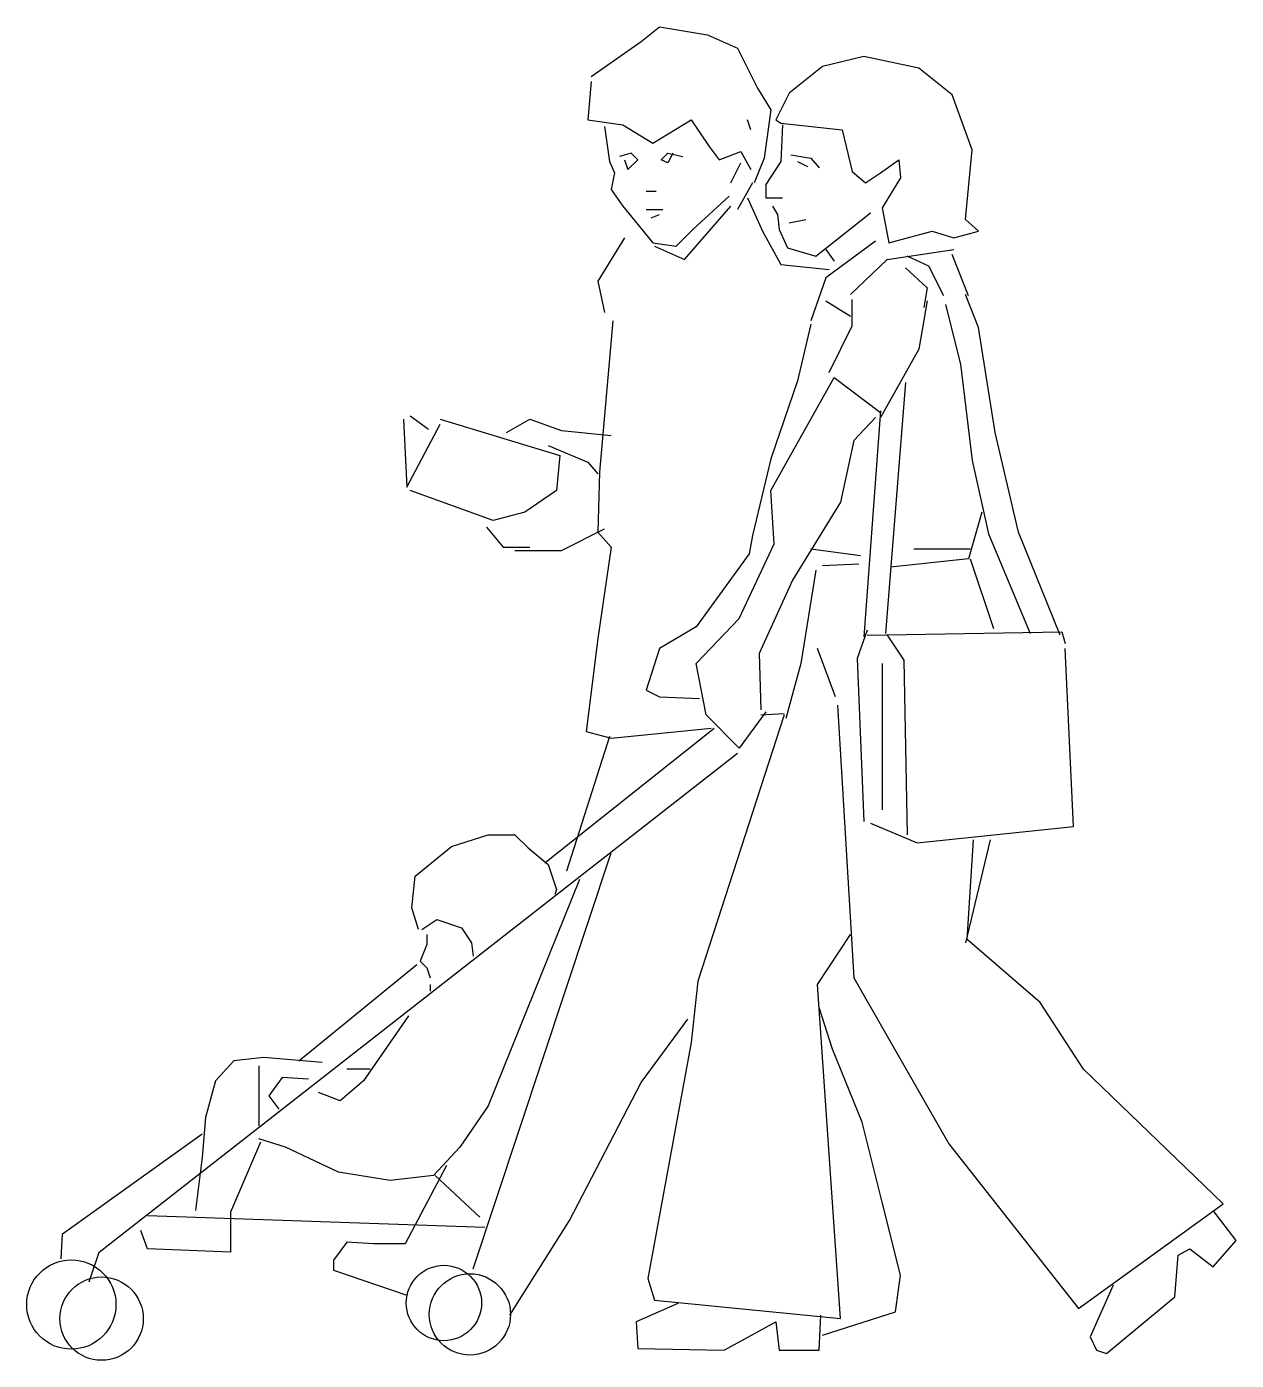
# Model space of a CAD drawing. Header units: millimetres. Extents: x -1531.95 to -1530.4, y 1865.93 to 1867.64.
import ezdxf

# ---------------------------------------------------------------- set-up
doc = ezdxf.new("R2010")
doc.units = ezdxf.units.MM
doc.header["$LTSCALE"] = 10
doc.layers.add('Humanos', color=2, linetype='Continuous')

msp = doc.modelspace()

# ---------------------------------------------------------------- linework, layer by layer
at = {"layer": 'Humanos'}
for p, q in [((-1531.1619, 1867.6172), (-1531.1385, 1867.6363)), ((-1531.1385, 1867.6363), (-1531.0768, 1867.6257)), ((-1531.2257, 1867.5725), (-1531.1619, 1867.6172)), ((-1531.0768, 1867.6257), (-1531.0385, 1867.6087)), ((-1531.0385, 1867.6087), (-1531.013, 1867.5576)), ((-1530.8768, 1867.598), (-1530.93, 1867.5853)), ((-1530.8066, 1867.5831), (-1530.8768, 1867.598)), ((-1530.93, 1867.5853), (-1530.9725, 1867.5512)), ((-1530.7641, 1867.5491), (-1530.8066, 1867.5831)), ((-1531.2257, 1867.5661), (-1531.23, 1867.5172)), ((-1531.013, 1867.5576), (-1530.9959, 1867.5299)), ((-1530.9725, 1867.5512), (-1530.9896, 1867.5172)), ((-1530.7385, 1867.4789), (-1530.7641, 1867.5491)), ((-1530.9959, 1867.5299), (-1531.0045, 1867.4682)), ((-1531.23, 1867.5172), (-1531.1853, 1867.5108)), ((-1531.2087, 1867.5087), (-1531.2023, 1867.464)), ((-1531.1853, 1867.5108), (-1531.147, 1867.4874)), ((-1531.147, 1867.4874), (-1531.0981, 1867.5172)), ((-1531.0981, 1867.5172), (-1531.0747, 1867.4831)), ((-1531.0215, 1867.5044), (-1531.0257, 1867.5172)), ((-1530.9896, 1867.5172), (-1530.9832, 1867.5129)), ((-1530.9832, 1867.5129), (-1530.9045, 1867.5044)), ((-1530.981, 1867.5108), (-1530.9832, 1867.464)), ((-1530.9045, 1867.5044), (-1530.8917, 1867.4512)), ((-1531.1746, 1867.4746), (-1531.1895, 1867.4704)), ((-1531.1661, 1867.4661), (-1531.1746, 1867.4746)), ((-1531.1364, 1867.4661), (-1531.1278, 1867.4746)), ((-1531.1278, 1867.4746), (-1531.1087, 1867.4704)), ((-1531.1215, 1867.4746), (-1531.1278, 1867.4619)), ((-1531.0747, 1867.4831), (-1531.0619, 1867.4661)), ((-1531.0619, 1867.4661), (-1531.0342, 1867.4768)), ((-1531.0342, 1867.4768), (-1531.0215, 1867.4534)), ((-1530.9704, 1867.4725), (-1530.9449, 1867.4682)), ((-1530.747, 1867.3895), (-1530.7385, 1867.4789)), ((-1531.2023, 1867.464), (-1531.1959, 1867.4491)), ((-1531.1832, 1867.4661), (-1531.1789, 1867.4534)), ((-1531.1789, 1867.4534), (-1531.1661, 1867.4661)), ((-1531.1278, 1867.4619), (-1531.1364, 1867.4661)), ((-1531.047, 1867.4363), (-1531.0342, 1867.4619)), ((-1531.0045, 1867.4682), (-1531.0172, 1867.4363)), ((-1530.9832, 1867.464), (-1531.0023, 1867.4342)), ((-1530.9619, 1867.464), (-1530.9491, 1867.4576)), ((-1530.9449, 1867.4682), (-1530.9342, 1867.4555)), ((-1530.8555, 1867.4491), (-1530.8321, 1867.4661)), ((-1530.8321, 1867.4661), (-1530.83, 1867.4427)), ((-1531.1959, 1867.4491), (-1531.2002, 1867.4278)), ((-1530.8917, 1867.4512), (-1530.8747, 1867.4363)), ((-1530.8747, 1867.4363), (-1530.8555, 1867.4491)), ((-1530.83, 1867.4427), (-1530.8534, 1867.4044)), ((-1531.2002, 1867.4278), (-1531.1853, 1867.4066)), ((-1531.1555, 1867.4257), (-1531.1427, 1867.4257)), ((-1531.0193, 1867.4363), (-1531.0385, 1867.4023)), ((-1531.0023, 1867.4342), (-1531.0023, 1867.4172)), ((-1531.1853, 1867.4066), (-1531.147, 1867.3597)), ((-1531.1066, 1867.3385), (-1531.047, 1867.4066)), ((-1531.0959, 1867.3768), (-1531.0491, 1867.4193)), ((-1531.0257, 1867.4172), (-1531.0066, 1867.3746)), ((-1531.0023, 1867.4172), (-1530.981, 1867.4172)), ((-1530.9938, 1867.4066), (-1530.9874, 1867.3959)), ((-1530.8534, 1867.4044), (-1530.8449, 1867.3597)), ((-1531.1555, 1867.4023), (-1531.1342, 1867.4023)), ((-1531.1491, 1867.3917), (-1531.1385, 1867.3959)), ((-1530.9874, 1867.3959), (-1530.9853, 1867.3768)), ((-1530.9725, 1867.3853), (-1530.9513, 1867.3895)), ((-1530.9385, 1867.3427), (-1530.8683, 1867.398)), ((-1530.73, 1867.3746), (-1530.747, 1867.3895)), ((-1531.1172, 1867.3555), (-1531.0959, 1867.3768)), ((-1531.0066, 1867.3746), (-1530.9832, 1867.3321)), ((-1530.9853, 1867.3768), (-1530.9747, 1867.3534)), ((-1530.8449, 1867.3597), (-1530.7896, 1867.3746)), ((-1530.7896, 1867.3746), (-1530.7619, 1867.3661)), ((-1530.7619, 1867.3661), (-1530.73, 1867.3746)), ((-1531.1832, 1867.3661), (-1531.2172, 1867.3108)), ((-1531.147, 1867.3597), (-1531.1172, 1867.3555)), ((-1531.1449, 1867.3555), (-1531.1066, 1867.3385)), ((-1530.9747, 1867.3534), (-1530.9385, 1867.3427)), ((-1530.8619, 1867.3619), (-1530.9257, 1867.3151)), ((-1530.9257, 1867.3512), (-1530.9151, 1867.3363)), ((-1530.8938, 1867.2938), (-1530.847, 1867.3385)), ((-1530.847, 1867.3385), (-1530.7619, 1867.3512)), ((-1530.7938, 1867.33), (-1530.8215, 1867.3427)), ((-1530.7428, 1867.2917), (-1530.7641, 1867.3449)), ((-1530.9832, 1867.3321), (-1530.9215, 1867.3257)), ((-1530.8236, 1867.3278), (-1530.796, 1867.3023)), ((-1530.7747, 1867.2917), (-1530.7938, 1867.33)), ((-1531.2172, 1867.3108), (-1531.2087, 1867.2704)), ((-1530.9257, 1867.3151), (-1530.9449, 1867.2598)), ((-1530.796, 1867.3023), (-1530.8002, 1867.2768)), ((-1530.9257, 1867.2853), (-1530.8938, 1867.2661)), ((-1530.8917, 1867.2534), (-1530.8917, 1867.2874)), ((-1530.796, 1867.2853), (-1530.8066, 1867.2236)), ((-1530.73, 1867.2513), (-1530.747, 1867.2938)), ((-1530.7726, 1867.281), (-1530.7534, 1867.2045)), ((-1531.198, 1867.2598), (-1531.2151, 1867.0662)), ((-1530.9449, 1867.2555), (-1530.9619, 1867.1832)), ((-1530.9215, 1867.1938), (-1530.8917, 1867.2534)), ((-1530.7087, 1867.1172), (-1530.73, 1867.2513)), ((-1530.8066, 1867.2236), (-1530.8555, 1867.1364)), ((-1530.7534, 1867.2045), (-1530.7385, 1867.0811)), ((-1530.9959, 1867.0428), (-1530.9151, 1867.1874)), ((-1530.9619, 1867.1832), (-1530.9959, 1867.0832)), ((-1530.9151, 1867.1874), (-1530.8555, 1867.1428)), ((-1530.8236, 1867.181), (-1530.8492, 1866.8598)), ((-1531.4661, 1867.1342), (-1531.4618, 1867.047)), ((-1531.4576, 1867.1385), (-1531.4342, 1867.1215)), ((-1531.4193, 1867.1342), (-1531.2661, 1867.0874)), ((-1531.3342, 1867.1172), (-1531.3044, 1867.1342)), ((-1531.3044, 1867.1342), (-1531.264, 1867.1194)), ((-1530.8619, 1867.1364), (-1530.8896, 1867.1066)), ((-1530.8555, 1867.1449), (-1530.8768, 1866.8556)), ((-1531.4618, 1867.047), (-1531.4193, 1867.1279)), ((-1531.264, 1867.1194), (-1531.2002, 1867.113)), ((-1530.679, 1866.9896), (-1530.7087, 1867.1172)), ((-1531.281, 1867.1002), (-1531.23, 1867.0789)), ((-1530.8896, 1867.1066), (-1530.9066, 1867.0279)), ((-1531.2661, 1867.0874), (-1531.2704, 1867.0428)), ((-1530.9959, 1867.0832), (-1531.0193, 1866.9853)), ((-1530.7385, 1867.0811), (-1530.7173, 1866.9875)), ((-1531.23, 1867.0789), (-1531.2172, 1867.064)), ((-1531.2151, 1867.0662), (-1531.2172, 1866.9896)), ((-1531.3512, 1867.0045), (-1531.4576, 1867.0428)), ((-1531.2704, 1867.0428), (-1531.3108, 1867.0151)), ((-1530.9917, 1866.9747), (-1530.9959, 1867.0428)), ((-1531.3108, 1867.0151), (-1531.3512, 1867.0045)), ((-1530.9066, 1867.0279), (-1530.9683, 1866.9279)), ((-1530.7258, 1867.0151), (-1530.7428, 1866.9555)), ((-1531.3597, 1866.996), (-1531.3385, 1866.9704)), ((-1531.264, 1866.9662), (-1531.2087, 1866.9938)), ((-1531.2172, 1866.9896), (-1531.2002, 1866.9704)), ((-1531.0193, 1866.9853), (-1531.0236, 1866.9619)), ((-1530.7173, 1866.9875), (-1530.6641, 1866.8598)), ((-1530.6258, 1866.8577), (-1530.679, 1866.9896)), ((-1531.3385, 1866.9704), (-1531.3044, 1866.9704)), ((-1531.3236, 1866.9662), (-1531.264, 1866.9662)), ((-1531.2002, 1866.9704), (-1531.2172, 1866.8534)), ((-1531.0236, 1866.9619), (-1531.0917, 1866.8683)), ((-1531.0364, 1866.879), (-1530.9917, 1866.9747)), ((-1530.9449, 1866.9683), (-1530.8811, 1866.9598)), ((-1530.813, 1866.9683), (-1530.7407, 1866.9683)), ((-1530.93, 1866.947), (-1530.8832, 1866.9492)), ((-1530.7428, 1866.9555), (-1530.8428, 1866.9449)), ((-1530.7407, 1866.9555), (-1530.7109, 1866.8662)), ((-1530.9683, 1866.9279), (-1531.0108, 1866.8343)), ((-1530.9385, 1866.9407), (-1530.9576, 1866.8215)), ((-1531.0917, 1866.8215), (-1531.0364, 1866.879)), ((-1531.0917, 1866.8683), (-1531.1385, 1866.8407)), ((-1530.8726, 1866.8641), (-1530.8853, 1866.8279)), ((-1530.8726, 1866.8577), (-1530.6236, 1866.8619)), ((-1530.6236, 1866.8619), (-1530.6194, 1866.847)), ((-1531.2172, 1866.8534), (-1531.2321, 1866.7343)), ((-1530.847, 1866.8577), (-1530.8257, 1866.8258)), ((-1531.1385, 1866.8407), (-1531.1555, 1866.7875)), ((-1531.0108, 1866.8343), (-1531.0087, 1866.762)), ((-1530.913, 1866.779), (-1530.9364, 1866.8407)), ((-1530.8853, 1866.8279), (-1530.8768, 1866.6194)), ((-1530.8257, 1866.8258), (-1530.8215, 1866.6024)), ((-1530.6088, 1866.613), (-1530.6194, 1866.8407)), ((-1531.0789, 1866.7556), (-1531.0917, 1866.8215)), ((-1530.9576, 1866.8215), (-1530.9768, 1866.7513)), ((-1530.8534, 1866.8215), (-1530.8534, 1866.6343)), ((-1531.1555, 1866.7875), (-1531.1385, 1866.779)), ((-1531.1385, 1866.779), (-1531.0874, 1866.7768)), ((-1530.9789, 1866.7556), (-1531.0895, 1866.4152)), ((-1531.0364, 1866.713), (-1531.0789, 1866.7556)), ((-1531.0023, 1866.7598), (-1531.0364, 1866.713)), ((-1531.0087, 1866.7556), (-1530.9789, 1866.7577)), ((-1530.9108, 1866.7683), (-1530.8896, 1866.4194)), ((-1531.2853, 1866.5662), (-1531.0683, 1866.7386)), ((-1531.2002, 1866.7258), (-1531.0725, 1866.7386)), ((-1531.2023, 1866.7279), (-1531.2576, 1866.5556)), ((-1531.2321, 1866.7343), (-1531.2002, 1866.7258)), ((-1531.8554, 1866.0684), (-1531.0385, 1866.7066)), ((-1531.4044, 1866.5875), (-1531.3576, 1866.6024)), ((-1531.3576, 1866.6024), (-1531.3236, 1866.6024)), ((-1531.3236, 1866.6024), (-1531.3065, 1866.5854)), ((-1530.8683, 1866.6173), (-1530.8087, 1866.5918)), ((-1530.8087, 1866.5918), (-1530.6088, 1866.613)), ((-1531.4512, 1866.5492), (-1531.4044, 1866.5875)), ((-1531.3065, 1866.5854), (-1531.281, 1866.5641)), ((-1530.7151, 1866.596), (-1530.747, 1866.4641)), ((-1530.7449, 1866.4684), (-1530.7364, 1866.596)), ((-1531.3767, 1866.0471), (-1531.2002, 1866.579)), ((-1531.281, 1866.5641), (-1531.2704, 1866.5322)), ((-1531.4555, 1866.5088), (-1531.4512, 1866.5492)), ((-1531.2406, 1866.545), (-1531.3576, 1866.2556)), ((-1531.2704, 1866.5322), (-1531.2725, 1866.5258)), ((-1531.447, 1866.4811), (-1531.4555, 1866.5088)), ((-1531.4427, 1866.4811), (-1531.4235, 1866.4939)), ((-1531.4235, 1866.4939), (-1531.3916, 1866.4833)), ((-1531.3916, 1866.4833), (-1531.3789, 1866.4641)), ((-1531.4363, 1866.4748), (-1531.4363, 1866.462)), ((-1530.9364, 1866.4109), (-1530.8938, 1866.4748)), ((-1530.6513, 1866.3875), (-1530.7449, 1866.4684)), ((-1531.4363, 1866.462), (-1531.4448, 1866.4407)), ((-1531.3789, 1866.4641), (-1531.3767, 1866.4471)), ((-1531.6001, 1866.3131), (-1531.4491, 1866.4365)), ((-1531.4448, 1866.4407), (-1531.4363, 1866.4322)), ((-1531.4363, 1866.4322), (-1531.4321, 1866.4194)), ((-1531.0895, 1866.4152), (-1531.0981, 1866.3365)), ((-1530.8896, 1866.4194), (-1530.7683, 1866.2067)), ((-1531.4321, 1866.4109), (-1531.4321, 1866.4024)), ((-1530.9066, 1865.9833), (-1530.9364, 1866.4109)), ((-1530.9172, 1866.328), (-1530.9342, 1866.3811)), ((-1530.596, 1866.3024), (-1530.6513, 1866.3875)), ((-1531.4597, 1866.3705), (-1531.5172, 1866.2875)), ((-1531.1619, 1866.2854), (-1531.1023, 1866.3663)), ((-1531.0981, 1866.3365), (-1531.1534, 1866.0344)), ((-1531.6831, 1866.3131), (-1531.7065, 1866.2875)), ((-1531.6448, 1866.3173), (-1531.6831, 1866.3131)), ((-1531.5703, 1866.3109), (-1531.6448, 1866.3173)), ((-1530.8789, 1866.2344), (-1530.9172, 1866.328)), ((-1531.6512, 1866.3067), (-1531.6512, 1866.2301)), ((-1531.5086, 1866.3024), (-1531.5384, 1866.3024)), ((-1530.4173, 1866.1301), (-1530.596, 1866.3024)), ((-1531.7065, 1866.2875), (-1531.7193, 1866.2407)), ((-1531.6214, 1866.2918), (-1531.6384, 1866.2684)), ((-1531.5874, 1866.2897), (-1531.6214, 1866.2918)), ((-1531.5172, 1866.2875), (-1531.5469, 1866.262)), ((-1531.2534, 1866.1088), (-1531.1619, 1866.2854)), ((-1531.6384, 1866.2684), (-1531.6257, 1866.2514)), ((-1531.5469, 1866.262), (-1531.5746, 1866.2726)), ((-1531.3576, 1866.2556), (-1531.3938, 1866.2024)), ((-1531.7193, 1866.2407), (-1531.7235, 1866.1897)), ((-1530.8534, 1866.1322), (-1530.8789, 1866.2344)), ((-1531.9022, 1866.0918), (-1531.7235, 1866.2195)), ((-1531.6171, 1866.2024), (-1531.6512, 1866.2131)), ((-1531.6491, 1866.2088), (-1531.6873, 1866.1195)), ((-1531.5491, 1866.1705), (-1531.6171, 1866.2024)), ((-1531.3938, 1866.2024), (-1531.4278, 1866.1663)), ((-1530.7683, 1866.2067), (-1530.6024, 1865.9961)), ((-1531.7235, 1866.1897), (-1531.732, 1866.1216)), ((-1531.4108, 1866.179), (-1531.464, 1866.0791)), ((-1531.4831, 1866.1599), (-1531.5491, 1866.1705)), ((-1531.4278, 1866.1663), (-1531.4831, 1866.1599)), ((-1531.3682, 1866.1131), (-1531.4257, 1866.1663)), ((-1530.83, 1866.0386), (-1530.8534, 1866.1322)), ((-1530.6024, 1865.9961), (-1530.4173, 1866.1301)), ((-1531.7937, 1866.1152), (-1531.3619, 1866.1003)), ((-1531.6873, 1866.1195), (-1531.6873, 1866.0684)), ((-1531.3299, 1865.9876), (-1531.2534, 1866.1088)), ((-1530.4003, 1866.0833), (-1530.4301, 1866.1216)), ((-1531.9043, 1866.0599), (-1531.9022, 1866.0918)), ((-1531.7937, 1866.0727), (-1531.8022, 1866.0961)), ((-1531.5384, 1866.0812), (-1531.5554, 1866.0578)), ((-1531.5044, 1866.0791), (-1531.5384, 1866.0812)), ((-1531.464, 1866.0791), (-1531.5044, 1866.0791)), ((-1530.4301, 1866.0493), (-1530.4003, 1866.0833)), ((-1531.8682, 1866.0301), (-1531.8554, 1866.0684)), ((-1531.6873, 1866.0684), (-1531.7937, 1866.0727)), ((-1531.5554, 1866.0578), (-1531.5554, 1866.045)), ((-1530.479, 1866.011), (-1530.4747, 1866.0642)), ((-1530.4747, 1866.0642), (-1530.4598, 1866.0727)), ((-1530.4598, 1866.0727), (-1530.4301, 1866.0493)), ((-1531.5554, 1866.045), (-1531.4618, 1866.0131)), ((-1531.1534, 1866.0344), (-1531.1449, 1866.0067)), ((-1530.8364, 1865.9918), (-1530.83, 1866.0386)), ((-1530.5577, 1866.0259), (-1530.5875, 1865.9599)), ((-1531.1449, 1866.0067), (-1530.9066, 1865.9833)), ((-1530.5662, 1865.9386), (-1530.479, 1866.011)), ((-1531.1151, 1866.0025), (-1531.1683, 1865.9791)), ((-1530.9342, 1865.9429), (-1530.9321, 1865.9876)), ((-1530.93, 1865.962), (-1530.8364, 1865.9918)), ((-1531.1683, 1865.9791), (-1531.1661, 1865.945)), ((-1531.0555, 1865.9429), (-1530.9896, 1865.9791)), ((-1530.9896, 1865.9791), (-1530.9853, 1865.9429)), ((-1530.5875, 1865.9599), (-1530.579, 1865.9429)), ((-1531.1661, 1865.945), (-1531.0555, 1865.9429)), ((-1530.9853, 1865.9429), (-1530.9342, 1865.9429)), ((-1530.579, 1865.9429), (-1530.5662, 1865.9386))]:
    msp.add_line(p, q, dxfattribs=at)
for centre, radius in [((-1531.8911, 1866.0012), 0.0571), ((-1531.4143, 1866.0032), 0.0482), ((-1531.3811, 1865.9886), 0.052), ((-1531.8524, 1865.9832), 0.0533)]:
    msp.add_circle(centre, radius, dxfattribs=at)

doc.saveas('drawing.dxf')
